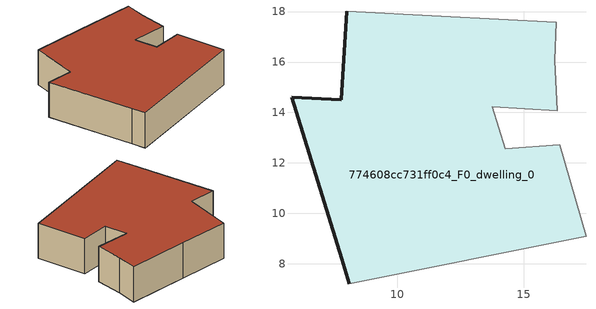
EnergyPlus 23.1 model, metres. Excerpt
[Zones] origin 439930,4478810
774608cc731ff0c4_F0_dwelling_0
 floor ground (EU_floor_Construction): 17.47,9.08 16.43,12.71 14.28,12.56 13.77,14.23 16.34,14.08 16.23,16.08 16.3,17.59 11.74,17.82 7.98,18.02 7.78,14.5 5.8,14.61 7.78,8.21 8.1,7.21 z0
 wall outside (EU_wall_Construction): 8.1,7.21 7.78,8.21 5.8,14.61 7.78,14.5 7.98,18.02 z0:3
 wall adiabatic (EU_wall_Construction): 7.98,18.02 11.74,17.82 16.3,17.59 16.23,16.08 16.34,14.08 13.77,14.23 14.28,12.56 16.43,12.71 17.47,9.08 8.1,7.21 z0:3
 roof outside (EU_roof_Construction): 16.3,17.59 16.23,16.08 16.34,14.08 13.77,14.23 14.28,12.56 16.43,12.71 17.47,9.08 8.1,7.21 7.78,8.21 5.8,14.61 7.78,14.5 7.98,18.02 11.74,17.82 z3
[Building]
EU S2 Campaign: North Axis=0; Terrain=City; Solar Distribution=FullExterior
[Site:Location]
Madrid: Latitude=40.5; Longitude=-3.5; Time Zone=1; Elevation=609
[SizingPeriod:WeatherFileDays]
AnnualSizingPeriod: Begin Month=1; Begin Day of Month=1; End Month=12; End Day of Month=31; Day of Week for Start Day=Monday; Use Weather File Daylight Saving Period=No; Use Weather File Rain and Snow Indicators=No
[MATERIAL]
EU_InternalMass_Material: Roughness=MediumRough; Thickness=0.1; Conductivity=1; Density=1800; Specific Heat=900; Thermal Absorptance=0.9; Solar Absorptance=0.7; Visible Absorptance=0.7
[MATERIAL:NOMASS] Roughness=MediumRough; Thermal Absorptance=0.9; Solar Absorptance=0.7; Visible Absorptance=0.7
Name | Thermal Resistance
EU_wall_NoMass | 0.432698
EU_roof_NoMass | 0.381736
EU_floor_NoMass | 1.17261
[CONSTRUCTION]
EU_wall_Construction: EU_wall_NoMass
EU_roof_Construction: EU_roof_NoMass
EU_floor_Construction: EU_floor_NoMass
EU_InternalMass_Construction: EU_InternalMass_Material
[ZONE]
774608cc731ff0c4_F0_dwelling_0: Type=1; Multiplier=1; Ceiling Height=autocalculate; Volume=264.754; Floor Area=autocalculate; Part of Total Floor Area=Yes
[INTERNALMASS]
774608cc731ff0c4_F0_dwelling_0_EU_InternalMass: Construction=EU_InternalMass_Construction; Zone or ZoneList=774608cc731ff0c4_F0_dwelling_0; Surface Area=88.2518
[OTHEREQUIPMENT]
EU_Step8_InternalGain_774608cc731ff0c4_F0_dwelling_0_f000: Fuel Type=Electricity; Zone or ZoneList or Space or SpaceList=774608cc731ff0c4_F0_dwelling_0; Schedule=EU_Step8_GainSchedule_774608cc731ff0c4_F0_dwelling_0_f000; Design Level Calculation Method=Watts/Area; Power per Zone Floor Area=1; Fraction Latent=0; Fraction Radiant=0; Fraction Lost=0; Carbon Dioxide Generation Rate=0; EndUse Subcategory=EU_Step8_InternalGains
[ZONEVENTILATION:DESIGNFLOWRATE]
EU_ConstantAir_774608cc731ff0c4_F0_dwelling_0: Zone or ZoneList or Space or SpaceList=774608cc731ff0c4_F0_dwelling_0; Schedule=EU_AlwaysOn; Design Flow Rate Calculation Method=AirChanges/Hour; Air Changes per Hour=0.682238; Ventilation Type=Natural; Fan Pressure Rise=0; Fan Total Efficiency=1; Constant Term Coefficient=1; Temperature Term Coefficient=0; Velocity Term Coefficient=0; Velocity Squared Term Coefficient=0; Minimum Indoor Temperature=-100; Maximum Indoor Temperature=100; Delta Temperature=-100; Minimum Outdoor Temperature=-100; Maximum Outdoor Temperature=100; Maximum Wind Speed=40
[HVACTEMPLATE:THERMOSTAT]
EU_HeatOnly_774608cc731ff0c4_F0_dwelling_0: Constant Heating Setpoint=20; Constant Cooling Setpoint=50
[HVACTEMPLATE:ZONE:IDEALLOADSAIRSYSTEM]
774608cc731ff0c4_F0_dwelling_0: Template Thermostat=EU_HeatOnly_774608cc731ff0c4_F0_dwelling_0; System Availability Schedule=EU_AlwaysOn; Maximum Heating Supply Air Temperature=50; Minimum Cooling Supply Air Temperature=13; Maximum Heating Supply Air Humidity Ratio=0.0156; Minimum Cooling Supply Air Humidity Ratio=0.0077; Heating Limit=NoLimit; Cooling Limit=NoLimit; Heating Availability Schedule=EU_AlwaysOn; Cooling Availability Schedule=EU_CoolingOff; Dehumidification Control Type=ConstantSensibleHeatRatio; Cooling Sensible Heat Ratio=0.7; Dehumidification Setpoint=60; Humidification Control Type=None; Humidification Setpoint=30; Outdoor Air Method=None; Outdoor Air Flow Rate per Person=0.00944; Outdoor Air Flow Rate per Zone Floor Area=0; Outdoor Air Flow Rate per Zone=0; Demand Controlled Ventilation Type=None; Outdoor Air Economizer Type=NoEconomizer; Heat Recovery Type=None; Sensible Heat Recovery Effectiveness=0.7; Latent Heat Recovery Effectiveness=0.65
[SIZING:ZONE]
774608cc731ff0c4_F0_dwelling_0: Zone Cooling Design Supply Air Temperature Input Method=SupplyAirTemperature; Zone Cooling Design Supply Air Temperature=13; Zone Heating Design Supply Air Temperature Input Method=SupplyAirTemperature; Zone Heating Design Supply Air Temperature=50; Zone Cooling Design Supply Air Humidity Ratio=0.008; Zone Heating Design Supply Air Humidity Ratio=0.008; Cooling Design Air Flow Method=DesignDay; Cooling Design Air Flow Rate=0; Cooling Minimum Air Flow per Zone Floor Area=0.000762; Cooling Minimum Air Flow=0; Cooling Minimum Air Flow Fraction=0.2; Heating Design Air Flow Method=DesignDay; Heating Design Air Flow Rate=0; Heating Maximum Air Flow per Zone Floor Area=0.002032; Heating Maximum Air Flow=0.141576; Heating Maximum Air Flow Fraction=0.3; Account for Dedicated Outdoor Air System=No; Dedicated Outdoor Air System Control Strategy=NeutralSupplyAir; Dedicated Outdoor Air Low Setpoint Temperature for Design=autosize; Dedicated Outdoor Air High Setpoint Temperature for Design=autosize; Zone Load Sizing Method=Sensible Load Only No Latent Load; Zone Latent Cooling Design Supply Air Humidity Ratio Input Method=HumidityRatioDifference; Zone Cooling Design Supply Air Humidity Ratio Difference=0.005; Zone Latent Heating Design Supply Air Humidity Ratio Input Method=HumidityRatioDifference; Zone Humidification Design Supply Air Humidity Ratio Difference=0.005
[SCHEDULE:CONSTANT]
Name | Hourly Value
EU_AlwaysOn | 1
EU_CoolingOff | 0
[SCHEDULE:FILE]
EU_Step8_GainSchedule_774608cc731ff0c4_F0_dwelling_0_f000: File=../../schedules/774608cc731ff0c4/774608cc731ff0c4_F0_dwelling_0_f000_gain.csv; Column Number=1; Rows to Skip at Top=0; Number of Hours of Data=8760; Column Separator=Comma; Interpolate to Timestep=No; Minutes per Item=60; Adjust Schedule for Daylight Savings=Yes
